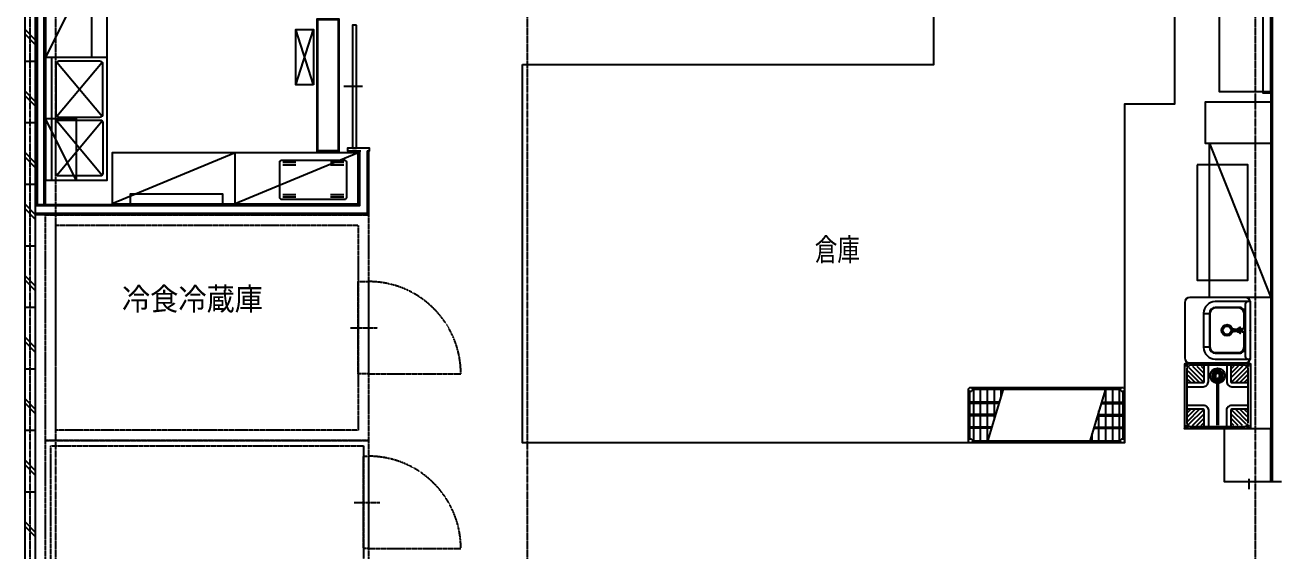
# Model space of a CAD drawing. Header units: millimetres. Extents: x 0 to 181737, y 0 to 59400.
# Drawn here: x 109815 to 122034, y 21049 to 26177 of the extents above; entities that cross this region are included whole.
import ezdxf
from ezdxf.enums import TextEntityAlignment as Align

# ---------------------------------------------------------------- set-up
doc = ezdxf.new("R2010")
doc.units = ezdxf.units.MM
doc.header["$LTSCALE"] = 0.2
doc.linetypes.add('CENTER', pattern=[50.8, 31.75, -6.35, 6.35, -6.35])
doc.linetypes.add('HIDDEN', pattern=[9.525, 6.35, -3.175])
for name, color, linetype in [('A_什器', 9, 'HIDDEN'), ('A_室名', 8, 'Continuous'), ('A_建築', 8, 'Continuous')]:
    doc.layers.add(name, color=color, linetype=linetype)
doc.layers.add('A_通芯', color=8, linetype='CENTER', plot=False)
doc.styles.get("Standard").update_dxf_attribs({"font": 'simplex.shx', "width": 0.8, "bigfont": 'extfont2.shx'})

msp = doc.modelspace()

# ---------------------------------------------------------------- linework, layer by layer
at = {"layer": 'A_什器'}
for p, q in [((112987.94, 23225), (113252.35, 23225)), ((113164.8, 22775), (114064.8, 22775)), ((113025.38, 21522.1), (113275.82, 21522.1)), ((113164.8, 21072.1), (114064.8, 21072.1))]:
    msp.add_line(p, q, dxfattribs=at)
at = {"layer": 'A_什器', "linetype": 'Continuous'}
for points in [[(110464.8, 25865), (110464.8, 28565), (110014.8, 27665), (110464.8, 27665), (110014.8, 26765), (110464.8, 26765), (110014.8, 25865), (110614.8, 25865)], [(121964.8, 28229), (121460.8, 28229), (121460.8, 25529), (121964.8, 25529)], [(112626.41, 25594.07), (112456.41, 26134.07)], [(112456.41, 25594.07), (112626.41, 26134.07)], [(110074.8, 24665), (110074.8, 25865)], [(110123.58, 25288.79), (110566.01, 25816.21)], [(110123.58, 25816.21), (110566.01, 25288.79)], [(121964.8, 25020), (121326.8, 25020), (121326.8, 25429), (121964.8, 25429), (121964.8, 23520), (121364.8, 23520), (121364.8, 25020), (121964.8, 23520)], [(110123.58, 25241.21), (110566.01, 24713.79)], [(110123.58, 24713.79), (110566.01, 25241.21)], [(113064.8, 24932.1), (110664.8, 24932.1), (110664.8, 24432.1), (113064.8, 24432.1), (113064.8, 24932.1), (111864.8, 24432.1), (111864.8, 24932.1), (110664.8, 24432.1)], [(112456.25, 24835.02), (112327.43, 24835.02)], [(112456.25, 24811.92), (112327.43, 24811.92)], [(112923.19, 24835.02), (112794.37, 24835.02)], [(112923.19, 24811.92), (112794.37, 24811.92)], [(110841.58, 24432.1), (110841.58, 24532.36), (111741.58, 24532.36), (111741.58, 24432.1)], [(112456.25, 24522.21), (112327.43, 24522.21)], [(112456.25, 24499.11), (112327.43, 24499.11)], [(112923.19, 24522.21), (112794.37, 24522.21)], [(112923.19, 24499.11), (112794.37, 24499.11)], [(121368.63, 23040), (121368.63, 23360), (121306.79, 23360), (121306.79, 23040), (121368.8, 23040)], [(121636.83, 23209.07), (121640.65, 23215.69)], [(121643.78, 23217.5), (121651.42, 23217.5)], [(121660.11, 23225.95), (121649.72, 23215.85)], [(121670.11, 23220.17), (121666.55, 23206.13)], [(121704.88, 23218.16), (121704.75, 23217.67)], [(121625.16, 23205.77), (121639.1, 23209.71)], [(121625.16, 23194.22), (121639.1, 23190.28)], [(121643.87, 23207.07), (121629.73, 23192.93)], [(121629.73, 23207.07), (121643.87, 23192.93)], [(121640.65, 23184.3), (121636.83, 23190.92)], [(121651.42, 23182.5), (121643.78, 23182.5)], [(121660.11, 23174.05), (121649.72, 23184.15)], [(121670.11, 23179.81), (121666.56, 23193.86)], [(121667.14, 23208.43), (121670.96, 23201.8)], [(121670.96, 23198.19), (121667.14, 23191.57)], [(121677.17, 23213.05), (121685.8, 23213.05)], [(121723.8, 23200), (121703.8, 23200)], [(121704.75, 23182.33), (121704.88, 23181.84)], [(121712.8, 23175), (121713.8, 23175)], [(121754.8, 22880), (121134.8, 22880)], [(121200.26, 22849.79), (121314.8, 22735.25)], [(121242.68, 22849.79), (121314.8, 22777.68)], [(121285.11, 22849.79), (121314.8, 22820.11)], [(121689.34, 22849.79), (121574.8, 22735.25)], [(121646.91, 22849.79), (121574.8, 22777.68)], [(121604.48, 22849.79), (121574.8, 22820.11)], [(121155, 22804.54), (121270.04, 22689.5)], [(121155, 22762.11), (121227.62, 22689.5)], [(121165.6, 22836.37), (121310.67, 22691.3)], [(121425.8, 22711.8), (121425.8, 22757)], [(121463.8, 22721.44), (121464.23, 22721.71), (121464.55, 22721.98), (121464.73, 22722.25), (121464.8, 22722.53), (121464.8, 22725.49), (121464.7, 22725.83), (121464.42, 22726.16), (121463.28, 22726.81), (121461.43, 22727.41), (121458.94, 22727.94), (121452.45, 22728.7), (121444.8, 22728.96), (121438.64, 22728.79), (121433.09, 22728.3), (121428.65, 22727.54), (121427.01, 22727.07), (121425.8, 22726.57)], [(121463.8, 22726.57), (121463.8, 22757)], [(121724, 22836.37), (121578.92, 22691.3)], [(121734.59, 22804.54), (121619.55, 22689.5)], [(121734.59, 22762.11), (121661.98, 22689.5)], [(119015.29, 22122.36), (119015.29, 22622.36)], [(119035.29, 22642.36), (120520.29, 22642.36)], [(119054.66, 22627.36), (120497.93, 22627.36)], [(119063.79, 22627.36), (119063.79, 22117.36)], [(119130.79, 22627.36), (119130.79, 22117.36)], [(119197.79, 22627.36), (119197.79, 22117.36)], [(119354.73, 22627.36), (119200.85, 22117.36)], [(119264.79, 22627.36), (119264.79, 22329.28)], [(119331.79, 22627.36), (119331.79, 22551.33)], [(120351.73, 22627.36), (120197.85, 22117.36)], [(120354.79, 22117.36), (120354.79, 22627.36)], [(120421.79, 22117.36), (120421.79, 22627.36)], [(120488.79, 22117.36), (120488.79, 22627.36)], [(120537.29, 22622.36), (120537.29, 22122.36)], [(121155, 22719.69), (121185.19, 22689.5)], [(121425.8, 22712.09), (121425.36, 22712.35), (121425.05, 22712.62), (121424.86, 22712.9), (121424.8, 22713.18), (121424.8, 22713.32), (121418.8, 22713.32), (121418.8, 22726.53), (121425.8, 22726.53)], [(121425.8, 22714.71), (121418.8, 22714.71)], [(121464.8, 22707.76), (121464.7, 22708.1), (121464.42, 22708.44), (121463.28, 22709.09), (121461.43, 22709.69), (121458.94, 22710.22), (121452.45, 22710.97), (121444.8, 22711.23), (121437.15, 22710.97), (121430.66, 22710.22), (121428.16, 22709.69), (121426.31, 22709.09), (121425.18, 22708.44), (121424.89, 22708.1), (121424.8, 22707.76)], [(121464.8, 22722.53), (121464.7, 22722.87), (121464.42, 22723.21), (121463.28, 22723.86), (121461.43, 22724.46), (121458.94, 22724.99), (121452.45, 22725.74), (121444.8, 22726), (121438.64, 22725.84), (121433.09, 22725.35), (121428.65, 22724.58), (121427.01, 22724.12), (121425.8, 22723.62)], [(121464.8, 22713.18), (121464.8, 22720.07), (121464.7, 22720.41), (121464.42, 22720.75), (121463.28, 22721.4), (121461.43, 22722), (121458.94, 22722.53), (121452.45, 22723.28), (121444.8, 22723.54), (121425.8, 22723.54)], [(121463.8, 22712.09), (121464.23, 22712.35), (121464.55, 22712.62), (121464.73, 22712.9), (121464.8, 22713.18), (121464.7, 22713.52), (121464.42, 22713.85), (121463.28, 22714.5), (121461.43, 22715.1), (121458.94, 22715.63), (121452.45, 22716.39), (121444.8, 22716.65), (121425.8, 22716.65)], [(121463.8, 22711.8), (121463.8, 22713.18), (121463.44, 22713.82), (121462.36, 22714.44), (121460.6, 22715.01), (121458.23, 22715.51), (121452.06, 22716.23), (121444.8, 22716.48), (121425.8, 22716.48)], [(121463.8, 22721.16), (121463.8, 22722.53), (121463.44, 22723.18), (121462.36, 22723.79), (121460.6, 22724.36), (121458.23, 22724.86), (121452.06, 22725.58), (121444.8, 22725.83), (121438.92, 22725.67), (121433.62, 22725.2), (121429.4, 22724.47), (121427.84, 22724.02), (121426.71, 22723.54)], [(121734.59, 22719.69), (121704.41, 22689.5)], [(119315.66, 22497.86), (119015.29, 22497.86)], [(119312.64, 22487.86), (119015.29, 22487.86)], [(119030.29, 22141.73), (119030.29, 22603)], [(120309.64, 22487.86), (120537.29, 22487.86)], [(120312.66, 22497.86), (120537.29, 22497.86)], [(120522.29, 22603), (120522.29, 22141.73)], [(119280.06, 22379.86), (119015.29, 22379.86)], [(119275.53, 22364.86), (119015.29, 22364.86)], [(120272.53, 22364.86), (120537.29, 22364.86)], [(120277.06, 22379.86), (120537.29, 22379.86)], [(120287.79, 22117.36), (120287.79, 22415.45)], [(121155, 22400.31), (121185.19, 22430.5)], [(121155, 22357.89), (121227.62, 22430.5)], [(121155, 22315.46), (121270.04, 22430.5)], [(121165.6, 22283.63), (121310.67, 22428.7)], [(121200.26, 22270.21), (121314.8, 22384.75)], [(121689.34, 22270.21), (121574.8, 22384.75)], [(121724, 22283.63), (121578.92, 22428.7)], [(121734.59, 22315.46), (121619.55, 22430.5)], [(121734.59, 22357.89), (121661.98, 22430.5)], [(121734.59, 22400.31), (121704.41, 22430.5)], [(119242.94, 22256.86), (119015.29, 22256.86)], [(119239.93, 22246.86), (119015.29, 22246.86)], [(120236.93, 22246.86), (120537.29, 22246.86)], [(120239.94, 22256.86), (120537.29, 22256.86)], [(121242.68, 22270.21), (121314.8, 22342.32)], [(121285.11, 22270.21), (121314.8, 22299.89)], [(121646.91, 22270.21), (121574.8, 22342.32)], [(121604.48, 22270.21), (121574.8, 22299.89)], [(120497.93, 22117.36), (119054.66, 22117.36)], [(120220.79, 22117.36), (120220.79, 22193.39)], [(120520.29, 22102.36), (119035.29, 22102.36)], [(121749.79, 21752.36), (121749.79, 21652.36)]]:
    msp.add_lwpolyline(points, dxfattribs=at)
for points in [[(110014.8, 24665), (110614.8, 24665), (110614.8, 28565), (110014.8, 28565)], [(121884.8, 28242), (121884.8, 25516), (121964.8, 25516), (121964.8, 28242)], [(112626.41, 25594.07), (112456.41, 25594.07), (112456.41, 26134.07), (112626.41, 26134.07)], [(110314.8, 24665), (110014.8, 25265), (110314.8, 25265)], [(121246.9, 24813.39), (121246.9, 23687.39), (121739.9, 23687.39), (121739.9, 24813.39)], [(121464.7, 22711.06), (121464.42, 22711.39), (121463.28, 22712.04), (121461.43, 22712.64), (121458.94, 22713.17), (121452.45, 22713.92), (121444.8, 22714.19), (121437.15, 22713.92), (121430.66, 22713.17), (121428.16, 22712.64), (121426.31, 22712.04), (121425.18, 22711.39), (121424.89, 22711.06), (121424.8, 22710.71), (121424.8, 22707.76), (121424.89, 22707.42), (121425.18, 22707.08), (121426.31, 22706.43), (121428.16, 22705.83), (121430.66, 22705.3), (121437.15, 22704.55), (121444.8, 22704.29), (121452.45, 22704.55), (121458.94, 22705.3), (121461.43, 22705.83), (121463.28, 22706.43), (121464.42, 22707.08), (121464.7, 22707.42), (121464.8, 22707.76), (121464.8, 22710.71)], [(121428.86, 22707.21), (121429.78, 22706.68), (121431.28, 22706.19), (121433.31, 22705.76), (121438.58, 22705.15), (121444.8, 22704.94), (121451.01, 22705.15), (121456.29, 22705.76), (121458.31, 22706.19), (121459.82, 22706.68), (121460.74, 22707.21), (121461.05, 22707.76), (121460.74, 22708.31), (121459.82, 22708.84), (121458.31, 22709.33), (121456.29, 22709.76), (121451.01, 22710.37), (121444.8, 22710.58), (121438.58, 22710.37), (121433.31, 22709.76), (121431.28, 22709.33), (121429.78, 22708.84), (121428.86, 22708.31), (121428.55, 22707.76)]]:
    msp.add_lwpolyline(points, close=True, dxfattribs=at)
for points in [[(110574.8, 25795, 0.41421356), (110544.8, 25825), (110144.8, 25825, 0.41421356), (110114.8, 25795), (110114.8, 25310, 0.41421356), (110144.8, 25280), (110544.8, 25280, 0.41421356), (110574.8, 25310)], [(110574.8, 24735, -0.41421356), (110544.8, 24705), (110144.8, 24705, -0.41421356), (110114.8, 24735), (110114.8, 25220, -0.41421356), (110144.8, 25250), (110544.8, 25250, -0.41421356), (110574.8, 25220)], [(112298.83, 24840.04, -0.41421356), (112318.83, 24860.04), (112928.83, 24860.04, -0.41421356), (112948.83, 24840.04), (112948.83, 24495.04, -0.41421356), (112928.83, 24475.04), (112318.83, 24475.04, -0.41421356), (112298.83, 24495.04)]]:
    msp.add_lwpolyline(points, format="xyb", close=True, dxfattribs=at)
at = {"layer": 'A_什器'}
for points in [[(110014.8, 24325), (113164.8, 24325), (113164.8, 22125), (110014.8, 22125)], [(110114.8, 24225), (113064.8, 24225), (113064.8, 22225), (110114.8, 22225)], [(113064.8, 23675), (113164.8, 23675), (113164.8, 22775), (113064.8, 22775)], [(113114.8, 22075), (113114.8, 17775), (110425, 17775), (110425, 18130), (110064.8, 18130), (110064.8, 22075)], [(113114.8, 21972.1), (113164.8, 21972.1), (113164.8, 21072.1), (113114.8, 21072.1)]]:
    msp.add_lwpolyline(points, close=True, dxfattribs=at)
at = {"layer": 'A_什器', "linetype": 'Continuous'}
for points in [[(121764.8, 23470, 0.41421356), (121714.8, 23520), (121174.8, 23520, 0.41421356), (121124.8, 23470), (121124.8, 22930, 0.41421356), (121174.8, 22880)], [(121308.8, 23040), (121308.8, 23034, 0.41421356), (121422.8, 22920), (121764.8, 22920), (121764.8, 23480), (121422.8, 23480, 0.41421356), (121308.8, 23366), (121308.8, 23360)], [(121738.8, 23480, 0.41421356), (121713.8, 23455)], [(121712.8, 23365.96, 0.41439914), (121655.8, 23423), (121422.8, 23423, 0.41421356), (121365.8, 23366), (121365.8, 23360)], [(121702.8, 23215.23), (121702.8, 23366, 0.41421356), (121650.8, 23418), (121422.8, 23418, 0.41421356), (121370.8, 23366), (121370.8, 23034, 0.41421356), (121422.8, 22982), (121650.8, 22982, 0.41421356), (121702.8, 23034), (121702.8, 23184.77)], [(121713.8, 23455.03), (121713.8, 22945, 0.41421356), (121738.8, 22920)], [(121639.11, 23209.72, 0.12450917), (121649.72, 23215.85)], [(121643.78, 23217.5, 0.04698388), (121640.65, 23215.7)], [(121670.11, 23220.18, 0.7562145), (121660.11, 23225.95)], [(121704.75, 23217.67, -0.33632929), (121700.9, 23214.75), (121686.8, 23214.75, 0.41421356), (121685.8, 23213.75), (121685.8, 23186.25, 0.41421356), (121686.8, 23185.25), (121700.9, 23185.25)], [(121713.8, 23225), (121712.8, 23225, 0.37227419), (121704.88, 23218.16)], [(121596.32, 23203.99, 0.18237093), (121596.32, 23196.01)], [(121599.37, 23208.42, 0.12118596), (121596.33, 23203.99)], [(121596.33, 23196.01, 0.12118596), (121599.37, 23191.58)], [(121602.82, 23210.52, 0.09105992), (121599.37, 23208.42)], [(121599.37, 23191.58, 0.09105992), (121602.82, 23189.48)], [(121606.8, 23211.24, 0.0913063), (121602.83, 23210.51)], [(121602.83, 23189.48, 0.0913063), (121606.8, 23188.75)], [(121606.79, 23211.25, 0.07448877), (121637.72, 23214.67)], [(121637.72, 23185.33, 0.07448834), (121606.79, 23188.75)], [(121625.16, 23205.77, 0.75621175), (121625.16, 23194.23)], [(121637.7, 23185.34, 0.01275469), (121640.43, 23184.69)], [(121640.43, 23215.31, 0.01265868), (121637.72, 23214.67)], [(121649.72, 23184.14, 0.12450784), (121639.11, 23190.27)], [(121640.65, 23184.3, 0.04698388), (121643.78, 23182.5)], [(121660.11, 23174.05, 0.75621175), (121670.11, 23179.82)], [(121666.56, 23206.13, 0.12450341), (121666.56, 23193.87)], [(121668.54, 23213.99, 0.05439), (121677.17, 23213.05)], [(121685.8, 23186.95), (121677.17, 23186.95, 0.05438125), (121668.54, 23186.01)], [(121670.96, 23198.2, 0.0469852), (121670.96, 23201.8)], [(121704.75, 23182.33, 0.33632832), (121700.9, 23185.25)], [(121704.88, 23181.84, 0.37227419), (121712.8, 23175)], [(121764.8, 23195.97, 0.12403597), (121764.8, 23204.03)], [(121365.8, 23040), (121365.8, 23034, 0.41421356), (121422.8, 22977), (121655.8, 22977, 0.41439914), (121712.8, 23034.04)], [(121509.8, 22240), (121509.8, 21725), (121964.8, 21725), (121964.8, 22240), (121134.8, 22240, -0.41421356), (121124.8, 22250), (121124.8, 22870, -0.41421356), (121134.8, 22880), (121754.8, 22880, -0.41421356), (121764.8, 22870), (121764.8, 22250, -0.41421356), (121754.8, 22240)], [(121145.8, 22689.5), (121304.8, 22689.5, 0.41421356), (121314.8, 22699.5), (121314.8, 22859)], [(121743.8, 22293.02), (121743.8, 22826.98, 0.19891237), (121741.45, 22832.63), (121717.43, 22856.66, 0.19891237), (121711.77, 22859), (121177.82, 22859, 0.19891237), (121172.16, 22856.66), (121148.14, 22832.63, 0.19891237), (121145.8, 22826.98), (121145.8, 22293.02, 0.19891237), (121148.14, 22287.37), (121172.16, 22263.34, 0.19891237), (121177.82, 22261), (121711.77, 22261, 0.19891237), (121717.43, 22263.34), (121741.45, 22287.37)], [(121145.8, 22649.92), (121304.8, 22649.92, 0.41421796), (121354.88, 22700), (121354.88, 22856.57)], [(121534.71, 22856.57), (121534.71, 22700, 0.41421796), (121584.8, 22649.92), (121743.8, 22649.92)], [(121574.8, 22859), (121574.8, 22699.5, 0.41421356), (121584.8, 22689.5), (121743.8, 22689.5)], [(121714.8, 22880, 0.41421356), (121764.8, 22930)], [(121464.8, 22708.46, 3.04136935), (121404.34, 22723.54)], [(121420.28, 22747.69), (121403.16, 22760.23, 1.1247407), (121399.25, 22753.31), (121418.81, 22745.09, 0.88909382), (121420.28, 22747.69)], [(121418.58, 22757.78), (121407.57, 22775.91, 1.1247407), (121401.3, 22771.02), (121416.23, 22755.94, 0.88909382), (121418.58, 22757.78)], [(121425.8, 22738.99, 0.01547073), (121425.71, 22739.01), (121405.1, 22744.05, 1.1247407), (121404.13, 22736.16), (121425.34, 22736.05, 0.07679206), (121425.8, 22736.12)], [(121417.64, 22788.72, 1.1247407), (121409.98, 22786.6), (121418, 22766.96, 0.88909382), (121420.87, 22767.75), (121417.64, 22788.72)], [(121425.8, 22731.8), (121413.07, 22729.84, 0.56067912), (121410.44, 22723.54)], [(121463.8, 22740.75, 2.17095116), (121425.8, 22740.75)], [(121463.8, 22745.91, 1.74160695), (121425.8, 22745.91)], [(121426.81, 22776.09), (121431.85, 22796.7, 1.1247407), (121423.96, 22797.67), (121423.85, 22776.45, 0.88909382), (121426.81, 22776.09)], [(121435.48, 22781.52, -0.88909382), (121432.89, 22782.99), (121441.11, 22802.55, -1.1247407), (121448.02, 22798.64), (121435.48, 22781.52)], [(121443.74, 22785.57, 0.88909382), (121445.58, 22783.22), (121463.71, 22794.23, 1.1247407), (121458.82, 22800.49), (121443.74, 22785.57)], [(121455.55, 22780.92), (121476.52, 22784.16, 1.1247407), (121474.4, 22791.82), (121454.75, 22783.8, 0.88909382), (121455.55, 22780.92)], [(121463.89, 22774.99), (121484.5, 22769.95, 1.1247407), (121485.47, 22777.84), (121464.25, 22777.95, 0.88909382), (121463.89, 22774.99)], [(121464.8, 22713.9, 0.16500829), (121465.64, 22716.33), (121465.74, 22737.55, 0.50713679), (121463.8, 22738.99)], [(121470.79, 22768.91, 0.88909382), (121469.32, 22766.31), (121486.43, 22753.77, 1.1247407), (121490.35, 22760.69), (121470.79, 22768.91)], [(121471.59, 22747.04, 0.88909382), (121468.72, 22746.25), (121471.96, 22725.28, 1.1247407), (121479.61, 22727.4), (121471.59, 22747.04)], [(121471.02, 22756.22), (121482.03, 22738.09, 1.1247407), (121488.29, 22742.98), (121473.36, 22758.06, 0.88909382), (121471.02, 22756.22)], [(121418.8, 22723.54), (121390.8, 22723.54, 0.41421356), (121387.8, 22720.54), (121387.8, 22719.48, 0.41421356), (121390.8, 22716.48), (121418.8, 22716.48)], [(121387.8, 22719.65, 0.41421356), (121390.8, 22716.65), (121418.8, 22716.65)], [(121411.42, 22716.48, 0.07467333), (121424.8, 22708.46)], [(121439.8, 22275), (121439.8, 22677.91, 0.37076998), (121433.85, 22684.83)], [(121455.75, 22684.83, 0.37076998), (121449.8, 22677.91), (121449.8, 22275)], [(121145.8, 22470.08), (121304.8, 22470.08, -0.41421796), (121354.88, 22420), (121354.88, 22263.43)], [(121314.8, 22261), (121314.8, 22420.5, 0.41421356), (121304.8, 22430.5), (121145.8, 22430.5)], [(121534.71, 22263.43), (121534.71, 22420, -0.41421796), (121584.8, 22470.08), (121743.8, 22470.08)], [(121743.8, 22430.5), (121584.8, 22430.5, 0.41421356), (121574.8, 22420.5), (121574.8, 22261)]]:
    msp.add_lwpolyline(points, format="xyb", dxfattribs=at)
at = {"layer": 'A_什器'}
msp.add_lwpolyline([(113164.8, 22125), (113164.8, 17725), (110375, 17725), (110375, 18080), (110014.8, 18080), (110014.8, 22125), (113164.8, 22125)], dxfattribs=at)
at = {"layer": 'A_什器', "linetype": 'Continuous'}
for centre, radius in [((121536.8, 23200), 55), ((121536.8, 23200), 40), ((121651.8, 23200), 7), ((121764.8, 23200), 2), ((121145.8, 22859), 9.25), ((121743.8, 22859), 9.25), ((121444.8, 22757), 73), ((121444.8, 22757), 71.5), ((119035.29, 22622.36), 20), ((120517.29, 22622.36), 20), ((121124.8, 22240), 2), ((121145.8, 22261), 9.25), ((121743.8, 22261), 9.25), ((119035.29, 22122.36), 20), ((120517.29, 22122.36), 20)]:
    msp.add_circle(centre, radius, dxfattribs=at)
at = {"layer": 'A_什器'}
for centre in [(113164.8, 22775), (113164.8, 21072.1)]:
    msp.add_arc(centre, 900, 0, 90, dxfattribs=at)
at = {"layer": 'A_建築'}
for p, q in [((110014.8, 24425), (110014.8, 28565)), ((121964.8, 28572.5), (121964.8, 21725)), ((113107.04, 25576.53), (112922.54, 25576.53)), ((113064.8, 24951.53), (113064.8, 24425)), ((113164.8, 24951.53), (113164.8, 24325)), ((113064.8, 24425), (109914.8, 24425)), ((113164.8, 24325), (109914.8, 24325)), ((121964.8, 21725), (122067.3, 21725))]:
    msp.add_line(p, q, dxfattribs=at)
at = {"layer": 'A_建築', "linetype": 'Continuous'}
msp.add_lwpolyline([(115006.8, 17525), (109822.8, 17525), (109814.94, 17532.85, -0.19891237), (109814.8, 17533.21), (109814.8, 35417), (109822.8, 35425), (109906.8, 35425), (109914.8, 35417), (109914.8, 17625.5, 0.41421356), (109915.3, 17625), (114984.27, 17625), (114992.27, 17617), (114992.27, 17533), (114984.27, 17525)], format="xyb", dxfattribs=at)
for points in [[(109937.3, 24425), (109937.3, 28565)], [(110002.3, 24425), (110002.3, 28565)], [(121977.3, 28572.5), (121977.3, 21725)], [(109814.8, 26132.33), (109914.8, 26032.33)], [(109814.8, 26088), (109914.8, 25988)], [(109814.8, 25825), (109914.8, 25825)], [(109814.8, 25532.33), (109914.8, 25432.33)], [(109814.8, 25488), (109914.8, 25388)], [(109814.8, 25225), (109914.8, 25225)], [(109814.8, 24932.33), (109914.8, 24832.33)], [(113152.3, 24951.53), (113152.3, 24337.5), (109914.8, 24337.5)], [(113077.3, 24951.53), (113077.3, 24412.5), (109914.8, 24412.5)], [(109814.8, 24888), (109914.8, 24788)], [(109814.8, 24625), (109914.8, 24625)], [(109814.8, 24429.56), (109914.8, 24329.56)], [(109814.8, 24385.24), (109914.8, 24285.24)], [(109814.8, 24025), (109914.8, 24025)], [(109814.8, 23732.33), (109914.8, 23632.33)], [(109814.8, 23688), (109914.8, 23588)], [(109814.8, 23425), (109914.8, 23425)], [(109814.8, 23132.33), (109914.8, 23032.33)], [(109814.8, 23088), (109914.8, 22988)], [(109814.8, 22825), (109914.8, 22825)], [(109814.8, 22532.33), (109914.8, 22432.33)], [(109814.8, 22488), (109914.8, 22388)], [(109814.8, 22225), (109914.8, 22225)], [(109814.8, 21932.33), (109914.8, 21832.33)], [(109814.8, 21888), (109914.8, 21788)], [(109814.8, 21625), (109914.8, 21625)], [(109814.8, 21332.33), (109914.8, 21232.33)], [(109814.8, 21288), (109914.8, 21188)]]:
    msp.add_lwpolyline(points, dxfattribs=at)
msp.add_lwpolyline([(114667.28, 25791.31), (118677.3, 25791.31), (118677.3, 27472.64), (121023.29, 27472.64), (121023.29, 25406.36), (120537.29, 25406.36), (120537.29, 22102.36), (114667.28, 22102.36)], close=True, dxfattribs=at)
at = {"layer": 'A_建築', "linetype": 'Continuous', "lineweight": -3}
for points in [[(112664.97, 24944.33), (112664.97, 26236.33), (112874.97, 26236.33), (112874.97, 24944.33)], [(112667.97, 24947.33), (112667.97, 26233.33), (112871.97, 26233.33), (112871.97, 24947.33)], [(112669.97, 24949.33), (112669.97, 26231.33), (112869.97, 26231.33), (112869.97, 24949.33)]]:
    msp.add_lwpolyline(points, close=True, dxfattribs=at)
at = {"layer": 'A_建築'}
msp.add_lwpolyline([(113048.3, 26176.53), (113008.29, 26176.53), (113008.3, 24976.53), (113048.3, 24976.53)], close=True, dxfattribs=at)
msp.add_lwpolyline([(113152.32, 24951.53), (113174.8, 24951.53), (113174.8, 24976.53), (112959.82, 24976.53), (112959.82, 24951.53), (113088.63, 24951.53)], dxfattribs=at)
at = {"layer": 'A_通芯'}
for p, q in [((109864.8, 14565.35), (109864.8, 46450.31)), ((110114.8, 14565.35), (110114.8, 46450.31)), ((114714.8, 14565.35), (114714.8, 46450.31)), ((121814.8, 14565.35), (121814.8, 46450.31))]:
    msp.add_line(p, q, dxfattribs=at)

# ---------------------------------------------------------------- texts
at = {"layer": 'A_室名', "width": 0.8}
msp.add_text('倉庫', height=250, dxfattribs=at).set_placement((117517.04, 24104.17), align=Align.TOP_LEFT)
at = {"layer": 'A_室名'}
msp.add_text('冷食冷蔵庫', height=250, dxfattribs=at).set_placement((110759.86, 23621.23), align=Align.TOP_LEFT)

doc.saveas('drawing.dxf')
